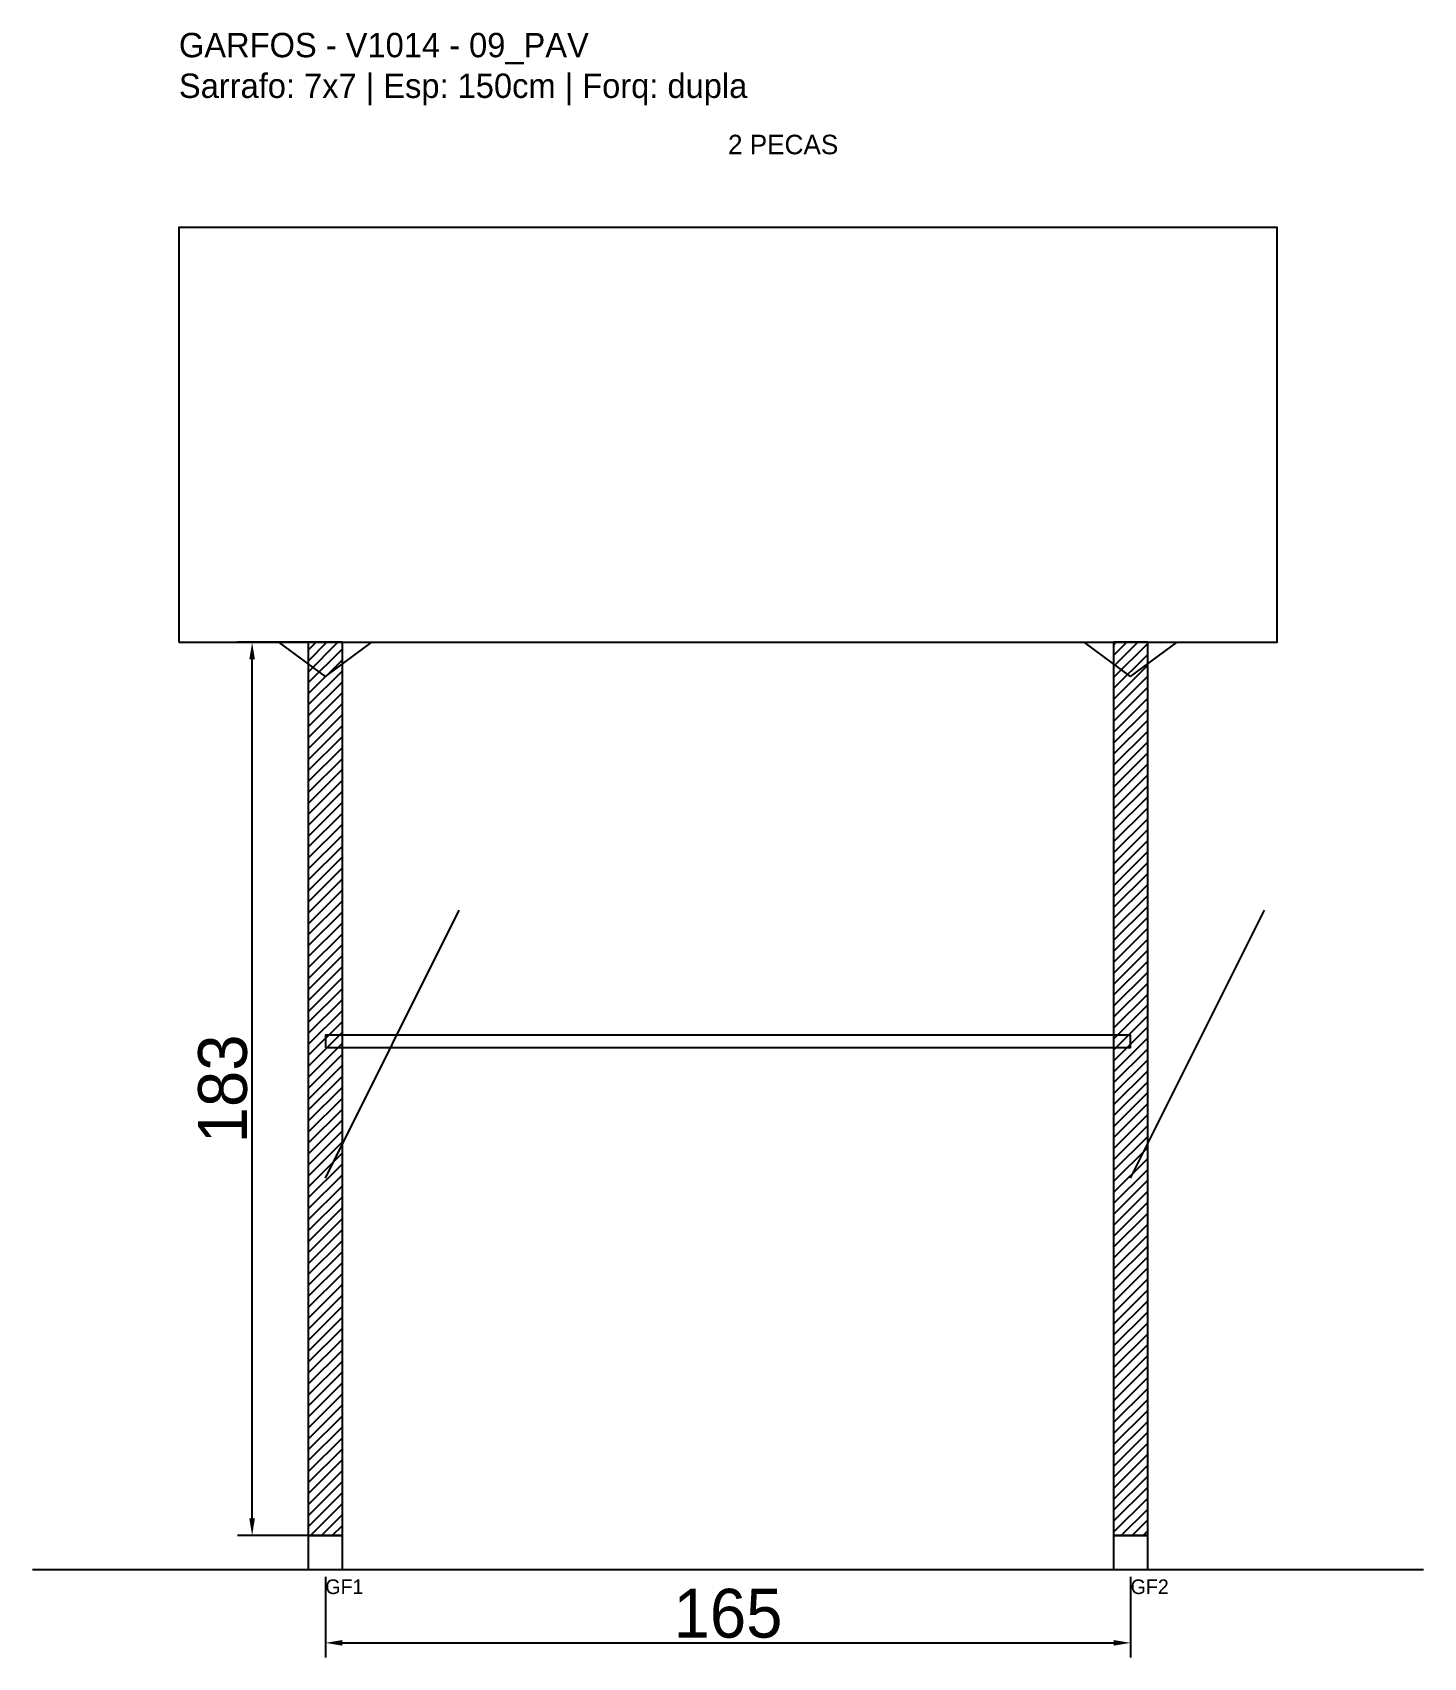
# Model space of a CAD drawing. Header units: metres. Extents: x -30 to 255, y -25 to 308.
import ezdxf

# ---------------------------------------------------------------- set-up
doc = ezdxf.new("R2010")
doc.units = ezdxf.units.M
for name, color, linetype in [('BARRA_ANCORAGEM', 1, 'Continuous'), ('COTA', 241, 'Continuous'), ('GARFOS OK', 3, 'Continuous'), ('NOME DA VIGA', 6, 'Continuous'), ('SARR_7x7', 40, 'Continuous'), ('TIRAS REESCORAMENTO', 252, 'Continuous'), ('VIGAS', 3, 'Continuous')]:
    doc.layers.add(name, color=color, linetype=linetype)
doc.dimstyles.new('EZ DXF', dxfattribs={"dimtxt": 10, "dimasz": 3.5, "dimexe": 3, "dimexo": 1.5, "dimgap": 1, "dimtad": 1, "dimdec": 1, "dimdsep": 46, "dimcen": 2.5, "dimazin": 3, "dimtfac": 1, "dimtmove": 0, "dimatfit": 3})

msp = doc.modelspace()

# ---------------------------------------------------------------- hatches: boundary and pattern name
at = {"layer": 'COTA'}
h = msp.add_hatch(dxfattribs=at)
h.set_pattern_fill('ANSI31', scale=0.5)
h.paths.add_polyline_path([(26.5, 0), (33.5, 0), (33.5, 183), (26.5, 183)])
h = msp.add_hatch(dxfattribs=at)
h.set_pattern_fill('ANSI31', scale=0.5)
h.paths.add_polyline_path([(191.5, 0), (198.5, 0), (198.5, 183), (191.5, 183)])

# ---------------------------------------------------------------- linework, layer by layer
at = {"layer": 'BARRA_ANCORAGEM'}
for p, q in [((30, 73.2), (57.45, 128.1)), ((195, 73.2), (222.45, 128.1))]:
    msp.add_line(p, q, dxfattribs=at)
at = {"layer": 'GARFOS OK'}
for p, q in [((30, 176), (20.5, 183)), ((20.5, 183), (39.5, 183)), ((30, 176), (39.5, 183)), ((195, 176), (185.5, 183)), ((185.5, 183), (204.5, 183)), ((195, 176), (204.5, 183))]:
    msp.add_line(p, q, dxfattribs=at)
at = {"layer": 'GARFOS OK', "linetype": 'CONTINUOUS'}
msp.add_line((-30, -7), (255, -7), dxfattribs=at)
at = {"layer": 'GARFOS OK'}
for points in [[(26.5, 0), (33.5, 0), (33.5, 183), (26.5, 183), (26.5, 0)], [(191.5, 0), (198.5, 0), (198.5, 183), (191.5, 183), (191.5, 0)]]:
    msp.add_lwpolyline(points, dxfattribs=at)
at = {"layer": 'SARR_7x7'}
for points in [[(26.5, -7), (33.5, -7), (33.5, 0), (26.5, 0), (26.5, -7)], [(191.5, -7), (198.5, -7), (198.5, 0), (191.5, 0), (191.5, -7)]]:
    msp.add_lwpolyline(points, dxfattribs=at)
at = {"layer": 'TIRAS REESCORAMENTO'}
msp.add_lwpolyline([(30, 100), (195, 100), (195, 102.5), (30, 102.5), (30, 100)], dxfattribs=at)
at = {"layer": 'VIGAS'}
msp.add_lwpolyline([(0, 183), (225, 183), (225, 268), (0, 268), (0, 183)], dxfattribs=at)

# ---------------------------------------------------------------- texts
at = {"layer": 'NOME DA VIGA'}
for s, height, p in [('2 PECAS', 4, (112.5, 283)), ('GF1', 3, (30, -12)), ('GF2', 3, (195, -12))]:
    msp.add_text(s, height=height, dxfattribs=at).set_placement(p)
at = {"layer": 'NOME DA VIGA', "insert": (0, 293), "char_height": 5, "attachment_point": 7}
msp.add_mtext('GARFOS - V1014 - 09_PAV\\PSarrafo: 7x7 | Esp: 150cm | Forq: dupla', dxfattribs=at)

# ---------------------------------------------------------------- dimensions: what is measured, and where the dimension line sits
at = {"layer": 'COTA'}
msp.add_linear_dim(base=(15, 0), p1=(30, 0), p2=(30, 183), angle=90, dimstyle='EZ DXF', dxfattribs=at).render()
msp.add_linear_dim(base=(30, -22), p1=(30, -7), p2=(195, -7), dimstyle='EZ DXF', dxfattribs=at).render()

doc.saveas('drawing.dxf')
